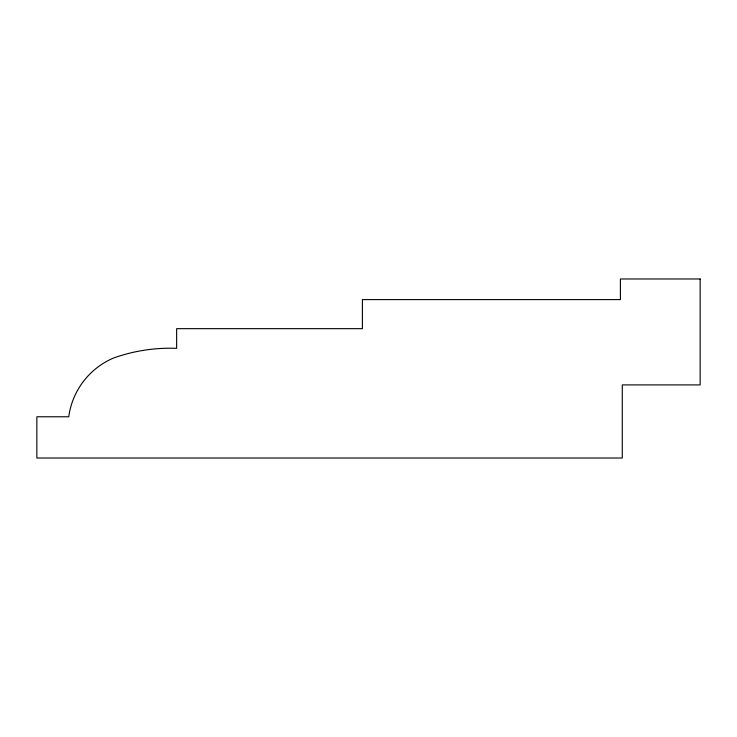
<?xml version="1.0" encoding="UTF-8"?>
<svg xmlns="http://www.w3.org/2000/svg" width="737" height="737" viewBox="0 0 737 737"><rect width="100%" height="100%" fill="white"/><g stroke="black" fill="none" stroke-linecap="round" stroke-linejoin="round"><path stroke-width="1.11" d="M700.15 278.982L620.407 278.982L620.407 299.6L362.401 299.6L362.401 328.665L176.64 328.665L176.64 348.343A168.377 168.377 0 0 0 113.645 357.979A74.759 74.759 0 0 0 68.744 416.774L36.85 416.774L36.85 458.018L622.277 458.018L622.277 384.907L700.15 384.907L700.15 278.982"/></g></svg>
